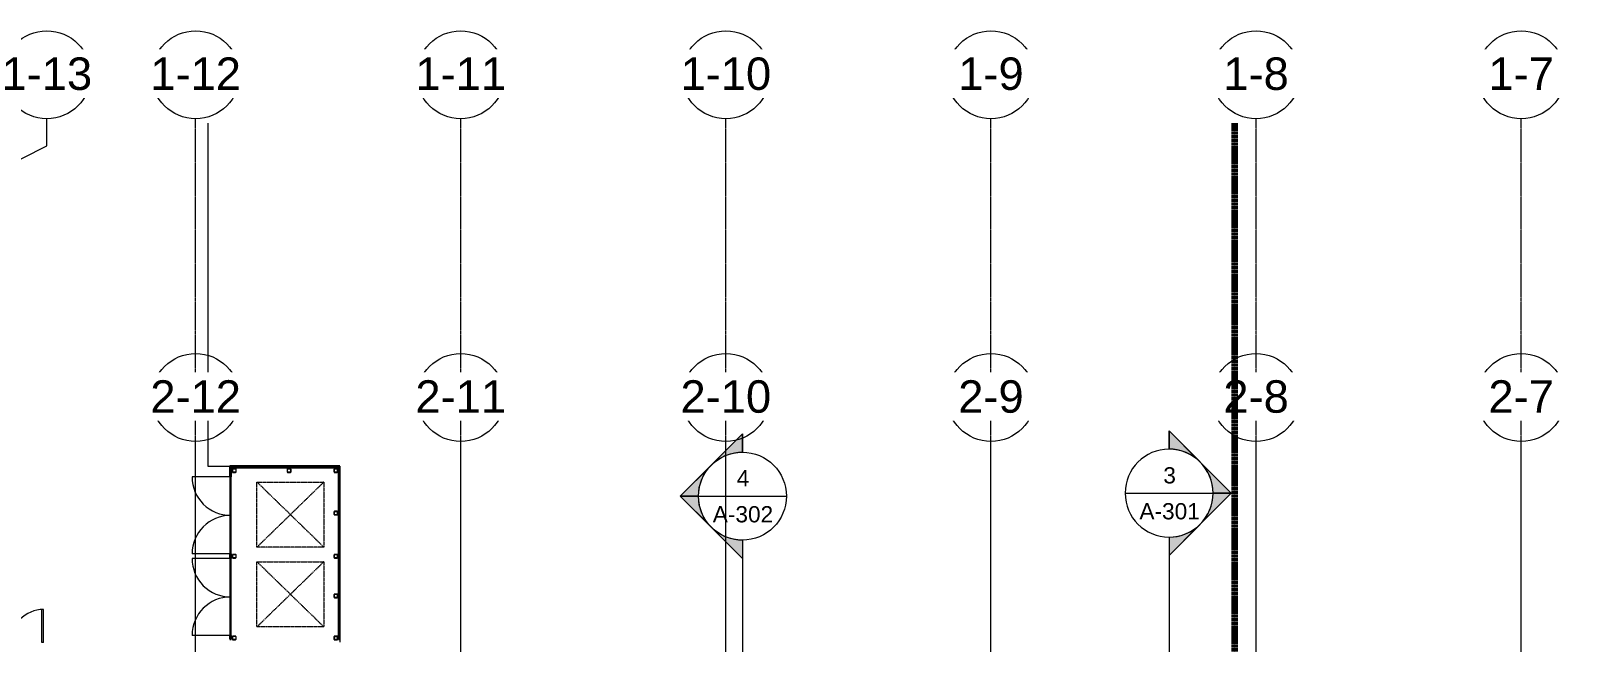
# Model space of a CAD drawing. Header units: inches. Extents: x 25557 to 33164, y -23509 to -20035.
# Drawn here: x 28838 to 30517, y -21122 to -20454 of the extents above; entities that cross this region are included whole.
import ezdxf

# ---------------------------------------------------------------- set-up
doc = ezdxf.new("R2010")
doc.units = ezdxf.units.IN
doc.header["$MEASUREMENT"] = 0
for name, pattern in [('Dash', [0.25, 0.125, -0.125]), ('Grid Line 1_2_', [0.875, 0.5, -0.125, 0.125, -0.125]), ('Hidden 1_8_', [0.1875, 0.125, -0.0625])]:
    doc.linetypes.add(name, pattern=pattern)
for name, color, linetype, lineweight in [('A-ANNO-MATC', 214, 'Dash', 140), ('A-DETL-HDLN', 90, 'Hidden 1_8_', 9), ('A-DOOR', 31, 'Continuous', 9), ('EOP-PR', 4, 'Continuous', 9), ('G-ANNO-SYMB', 111, 'Continuous', 9), ('L-SITE-WALL', 31, 'Continuous', 9), ('S-COLS', 52, 'Continuous', 9), ('S-GRID', 1, 'Continuous', 9), ('S-GRID-IDEN', 1, 'Continuous', 9)]:
    doc.layers.add(name, color=color, linetype=linetype, lineweight=lineweight)
doc.styles.add('Arial', font='arial.ttf', dxfattribs={"height": 35.407186})
doc.styles.add('Arial_1', font='arial.ttf', dxfattribs={"height": 17.703593})

# ---------------------------------------------------------------- blocks, each defined once
blk = doc.blocks.new('Double-Flush - 72_ x 96_-983185-Overall Floor Plan')
at = {"layer": 'A-DOOR', "lineweight": 13}
for p, q in [((-36, -6.6), (-36, -42.6)), ((-36, -6.6), (-34, -6.6)), ((-34, -6.6), (-34, -42.6)), ((34, -6.6), (34, -42.6)), ((36, -6.6), (34, -6.6)), ((36, -6.6), (36, -42.6)), ((-36, -42.6), (-34, -42.6))]:
    blk.add_line(p, q, dxfattribs=at)
at = {"layer": 'A-DOOR'}
for centre, start, end in [((-36, -6.6), 270, 360), ((36, -6.6), 180, 270)]:
    blk.add_arc(centre, 36, start, end, dxfattribs=at)
blk = doc.blocks.new('dumpster door - one-1001559-Overall Floor Plan')
at = {"layer": 'A-DOOR'}
for p, q in [((-42, 0.5), (42, 0.5)), ((-42, 0), (-42, -42)), ((42, 0), (42, -42)), ((42, -0.5), (-42, -0.5))]:
    blk.add_line(p, q, dxfattribs=at)
for centre, start, end in [((-42, 0), 270, 0), ((42, 0), 180, 270)]:
    blk.add_arc(centre, 42, start, end, dxfattribs=at)
blk = doc.blocks.new('HSS-Hollow Structural Section-Column - HSS4X4X1_4-1001889-Overall Floor Plan')
at = {"layer": 'S-COLS'}
h = blk.add_hatch(dxfattribs=at)
h.set_pattern_fill('FP_20', color=256, style=0, pattern_type=2)
h.set_pattern_definition([(225, (29060.305, -21116.928), (19.00703, -19.00703), []), (225, (29060.305, -21145.728), (19.00703, -19.00703), [])])
h.paths.add_polyline_path([(-1.5, 2), (-1.9, 1.9), (-2, 1.5), (-2, -1.5), (-1.9, -1.9), (-1.5, -2), (1.5, -2), (1.9, -1.9), (2, -1.5), (2, 1.5), (1.9, 1.9), (1.5, 2)], flags=0)
h.paths.add_polyline_path([(1.5, 1.8), (1.7, 1.7), (1.8, 1.5), (1.7, -1.7), (1.5, -1.8), (-1.7, -1.7), (-1.8, -1.5), (-1.7, 1.7), (-1.5, 1.8)], flags=0)
at = {"layer": 'S-COLS', "lineweight": 15}
for p, q in [((-2, 1.5), (-2, -1.5)), ((-1.8, -1.5), (-1.8, 1.5)), ((1.5, 2), (-1.5, 2)), ((-1.5, 1.8), (1.5, 1.8)), ((1.8, 1.5), (1.8, -1.5)), ((2, -1.5), (2, 1.5)), ((1.5, -1.8), (-1.5, -1.8)), ((-1.5, -2), (1.5, -2))]:
    blk.add_line(p, q, dxfattribs=at)
for centre, radius, start, end in [((-1.5, 1.5), 0.466, 90, 180), ((-1.5, 1.5), 0.233, 90, 180), ((1.5, 1.5), 0.466, 360, 90), ((1.5, 1.5), 0.233, 0, 90), ((-1.5, -1.5), 0.466, 180, 270), ((-1.5, -1.5), 0.233, 180, 270), ((1.5, -1.5), 0.233, 270, 360), ((1.5, -1.5), 0.466, 270, 360)]:
    blk.add_arc(centre, radius, start, end, dxfattribs=at)
blk = doc.blocks.new('HSS-Hollow Structural Section-Column - HSS4X4X1_4-V17-Overall Floor Plan')
at = {"layer": 'S-COLS', "lineweight": 15}
for p, q in [((-2, 1.534), (-2, -1.534)), ((-1.767, -1.534), (-1.767, 1.534)), ((1.534, 2), (-1.534, 2)), ((-1.534, 1.767), (1.534, 1.767)), ((1.767, 1.534), (1.767, -1.534)), ((2, -1.534), (2, 1.534)), ((1.534, -1.767), (-1.534, -1.767)), ((-1.534, -2), (1.534, -2))]:
    blk.add_line(p, q, dxfattribs=at)
for centre, radius, start, end in [((-1.534, 1.534), 0.466, 90, 180), ((-1.534, 1.534), 0.233, 90, 180), ((1.534, 1.534), 0.466, 360, 90), ((1.534, 1.534), 0.233, 0, 90), ((-1.534, -1.534), 0.466, 180, 270), ((-1.534, -1.534), 0.233, 180, 270), ((1.534, -1.534), 0.233, 270, 360), ((1.534, -1.534), 0.466, 270, 360)]:
    blk.add_arc(centre, radius, start, end, dxfattribs=at)
blk = doc.blocks.new('HSS-Hollow Structural Section-Column - HSS4X4X1_4-V18-Overall Floor Plan')
at = {"layer": 'S-COLS', "lineweight": 15}
for p, q in [((-2, 1.534), (-2, -1.534)), ((-1.767, -1.534), (-1.767, 1.534)), ((1.534, 2), (-1.534, 2)), ((-1.534, 1.767), (1.534, 1.767)), ((1.767, 1.534), (1.767, -1.534)), ((2, -1.534), (2, 1.534)), ((1.534, -1.767), (-1.534, -1.767)), ((-1.534, -2), (1.534, -2))]:
    blk.add_line(p, q, dxfattribs=at)
for centre, radius, start, end in [((-1.534, 1.534), 0.466, 90, 180), ((-1.534, 1.534), 0.233, 90, 180), ((1.534, 1.534), 0.466, 360, 90), ((1.534, 1.534), 0.233, 0, 90), ((-1.534, -1.534), 0.466, 180, 270), ((-1.534, -1.534), 0.233, 180, 270), ((1.534, -1.534), 0.233, 270, 360), ((1.534, -1.534), 0.466, 270, 360)]:
    blk.add_arc(centre, radius, start, end, dxfattribs=at)
blk = doc.blocks.new('HSS-Hollow Structural Section-Column - HSS4X4X1_4-V19-Overall Floor Plan')
at = {"layer": 'S-COLS', "lineweight": 15}
for p, q in [((-2, 1.534), (-2, -1.534)), ((-1.767, -1.534), (-1.767, 1.534)), ((1.534, 2), (-1.534, 2)), ((-1.534, 1.767), (1.534, 1.767)), ((1.767, 1.534), (1.767, -1.534)), ((2, -1.534), (2, 1.534)), ((1.534, -1.767), (-1.534, -1.767)), ((-1.534, -2), (1.534, -2))]:
    blk.add_line(p, q, dxfattribs=at)
for centre, radius, start, end in [((-1.534, 1.534), 0.466, 90, 180), ((-1.534, 1.534), 0.233, 90, 180), ((1.534, 1.534), 0.466, 360, 90), ((1.534, 1.534), 0.233, 0, 90), ((-1.534, -1.534), 0.466, 180, 270), ((-1.534, -1.534), 0.233, 180, 270), ((1.534, -1.534), 0.233, 270, 360), ((1.534, -1.534), 0.466, 270, 360)]:
    blk.add_arc(centre, radius, start, end, dxfattribs=at)
blk = doc.blocks.new('HSS-Hollow Structural Section-Column - HSS4X4X1_4-V20-Overall Floor Plan')
at = {"layer": 'S-COLS', "lineweight": 15}
for p, q in [((-2, 1.534), (-2, -1.534)), ((-1.767, -1.534), (-1.767, 1.534)), ((1.534, 2), (-1.534, 2)), ((-1.534, 1.767), (1.534, 1.767)), ((1.767, 1.534), (1.767, -1.534)), ((2, -1.534), (2, 1.534)), ((1.534, -1.767), (-1.534, -1.767)), ((-1.534, -2), (1.534, -2))]:
    blk.add_line(p, q, dxfattribs=at)
for centre, radius, start, end in [((-1.534, 1.534), 0.466, 90, 180), ((-1.534, 1.534), 0.233, 90, 180), ((1.534, 1.534), 0.466, 360, 90), ((1.534, 1.534), 0.233, 0, 90), ((-1.534, -1.534), 0.466, 180, 270), ((-1.534, -1.534), 0.233, 180, 270), ((1.534, -1.534), 0.233, 270, 360), ((1.534, -1.534), 0.466, 270, 360)]:
    blk.add_arc(centre, radius, start, end, dxfattribs=at)
blk = doc.blocks.new('HSS-Hollow Structural Section-Column - HSS4X4X1_4-V21-Overall Floor Plan')
at = {"layer": 'S-COLS'}
h = blk.add_hatch(dxfattribs=at)
h.set_pattern_fill('FP_21', color=256, style=0, pattern_type=2)
h.set_pattern_definition([(225, (29171.305, -20934.178), (19.00703, -19.00703), []), (225, (29171.305, -20962.978), (19.00703, -19.00703), [])])
h.paths.add_polyline_path([(1.5, 2), (-1.5, 2), (-1.9, 1.9), (-2, 1.5), (-2, -1.5), (-1.9, -1.9), (-1.5, -2), (1.5, -2), (1.9, -1.9), (2, -1.5), (2, 1.5), (1.9, 1.9)], flags=0)
h.paths.add_polyline_path([(1.5, 1.8), (1.7, 1.7), (1.8, 1.5), (1.7, -1.7), (1.5, -1.8), (-1.7, -1.7), (-1.8, -1.5), (-1.7, 1.7), (-1.5, 1.8)], flags=0)
at = {"layer": 'S-COLS', "lineweight": 15}
for p, q in [((-2, 1.5), (-2, -1.5)), ((-1.8, -1.5), (-1.8, 1.5)), ((1.5, 2), (-1.5, 2)), ((-1.5, 1.8), (1.5, 1.8)), ((1.8, 1.5), (1.8, -1.5)), ((2, -1.5), (2, 1.5)), ((1.5, -1.8), (-1.5, -1.8)), ((-1.5, -2), (1.5, -2))]:
    blk.add_line(p, q, dxfattribs=at)
for centre, radius, start, end in [((-1.5, 1.5), 0.466, 90, 180), ((-1.5, 1.5), 0.233, 90, 180), ((1.5, 1.5), 0.466, 360, 90), ((1.5, 1.5), 0.233, 0, 90), ((-1.5, -1.5), 0.466, 180, 270), ((-1.5, -1.5), 0.233, 180, 270), ((1.5, -1.5), 0.233, 270, 360), ((1.5, -1.5), 0.466, 270, 360)]:
    blk.add_arc(centre, radius, start, end, dxfattribs=at)
blk = doc.blocks.new('HSS-Hollow Structural Section-Column - HSS4X4X1_4-V22-Overall Floor Plan')
at = {"layer": 'S-COLS', "lineweight": 15}
for p, q in [((-2, 1.534), (-2, -1.534)), ((-1.767, -1.534), (-1.767, 1.534)), ((1.534, 2), (-1.534, 2)), ((-1.534, 1.767), (1.534, 1.767)), ((1.767, 1.534), (1.767, -1.534)), ((2, -1.534), (2, 1.534)), ((1.534, -1.767), (-1.534, -1.767)), ((-1.534, -2), (1.534, -2))]:
    blk.add_line(p, q, dxfattribs=at)
for centre, radius, start, end in [((-1.534, 1.534), 0.466, 90, 180), ((-1.534, 1.534), 0.233, 90, 180), ((1.534, 1.534), 0.466, 360, 90), ((1.534, 1.534), 0.233, 0, 90), ((-1.534, -1.534), 0.466, 180, 270), ((-1.534, -1.534), 0.233, 180, 270), ((1.534, -1.534), 0.233, 270, 360), ((1.534, -1.534), 0.466, 270, 360)]:
    blk.add_arc(centre, radius, start, end, dxfattribs=at)
blk = doc.blocks.new('HSS-Hollow Structural Section-Column - HSS4X4X1_4-V23-Overall Floor Plan')
at = {"layer": 'S-COLS'}
h = blk.add_hatch(dxfattribs=at)
h.set_pattern_fill('FP_22', color=256, style=0, pattern_type=2)
h.set_pattern_definition([(225, (29171.305, -20980.553), (19.00703, -19.00703), []), (225, (29171.305, -21009.353), (19.00703, -19.00703), [])])
h.paths.add_polyline_path([(-1.5, 2), (-1.9, 1.9), (-2, 1.5), (-2, -1.5), (-1.9, -1.9), (-1.5, -2), (1.5, -2), (1.9, -1.9), (2, -1.5), (2, 1.5), (1.9, 1.9), (1.5, 2)], flags=0)
h.paths.add_polyline_path([(-1.5, 1.8), (1.7, 1.7), (1.8, 1.5), (1.7, -1.7), (1.5, -1.8), (-1.7, -1.7), (-1.8, -1.5), (-1.7, 1.7)], flags=0)
at = {"layer": 'S-COLS', "lineweight": 15}
for p, q in [((-2, 1.5), (-2, -1.5)), ((-1.8, -1.5), (-1.8, 1.5)), ((1.5, 2), (-1.5, 2)), ((-1.5, 1.8), (1.5, 1.8)), ((1.8, 1.5), (1.8, -1.5)), ((2, -1.5), (2, 1.5)), ((1.5, -1.8), (-1.5, -1.8)), ((-1.5, -2), (1.5, -2))]:
    blk.add_line(p, q, dxfattribs=at)
for centre, radius, start, end in [((-1.5, 1.5), 0.466, 90, 180), ((-1.5, 1.5), 0.233, 90, 180), ((1.5, 1.5), 0.466, 360, 90), ((1.5, 1.5), 0.233, 0, 90), ((-1.5, -1.5), 0.466, 180, 270), ((-1.5, -1.5), 0.233, 180, 270), ((1.5, -1.5), 0.233, 270, 360), ((1.5, -1.5), 0.466, 270, 360)]:
    blk.add_arc(centre, radius, start, end, dxfattribs=at)
blk = doc.blocks.new('HSS-Hollow Structural Section-Column - HSS4X4X1_4-V24-Overall Floor Plan')
at = {"layer": 'S-COLS', "lineweight": 15}
for p, q in [((-2, 1.534), (-2, -1.534)), ((-1.767, -1.534), (-1.767, 1.534)), ((1.534, 2), (-1.534, 2)), ((-1.534, 1.767), (1.534, 1.767)), ((1.767, 1.534), (1.767, -1.534)), ((2, -1.534), (2, 1.534)), ((1.534, -1.767), (-1.534, -1.767)), ((-1.534, -2), (1.534, -2))]:
    blk.add_line(p, q, dxfattribs=at)
for centre, radius, start, end in [((-1.534, 1.534), 0.466, 90, 180), ((-1.534, 1.534), 0.233, 90, 180), ((1.534, 1.534), 0.466, 360, 90), ((1.534, 1.534), 0.233, 0, 90), ((-1.534, -1.534), 0.466, 180, 270), ((-1.534, -1.534), 0.233, 180, 270), ((1.534, -1.534), 0.233, 270, 360), ((1.534, -1.534), 0.466, 270, 360)]:
    blk.add_arc(centre, radius, start, end, dxfattribs=at)
blk = doc.blocks.new('Grid - Grid Head - Circle-14747-Overall Floor Plan')
at = {"layer": 'S-GRID-IDEN'}
blk.add_circle((0, 0), 0.25, dxfattribs=at)
blk = doc.blocks.new('Section - Section Head - Filled-1526-Overall Floor Plan')
at = {"layer": 'G-ANNO-SYMB'}
h = blk.add_hatch(color=256, dxfattribs=at)
edge = h.paths.add_edge_path(flags=0)
edge.add_line((-0.4268, 0.1768), (-0.25, 0.3536))
edge.add_line((-0.25, 0.3536), (-0.25, 0.25))
edge.add_arc((-0.25, 0), 0.25, 90, 135)
h = blk.add_hatch(color=256, dxfattribs=at)
edge = h.paths.add_edge_path(flags=0)
edge.add_arc((-0.25, 0), 0.25, 45, 90)
edge.add_line((-0.25, 0.25), (-0.25, 0.3536))
edge.add_line((-0.25, 0.3536), (-0.0732, 0.1768))
h = blk.add_hatch(color=256, dxfattribs=at)
edge = h.paths.add_edge_path(flags=0)
edge.add_arc((-0.25, 0), 0.2503, 137.9216, 180)
edge.add_line((-0.5003, 0), (-0.6036, 0))
edge.add_line((-0.6036, 0), (-0.4358, 0.1678))
h = blk.add_hatch(color=256, dxfattribs=at)
edge = h.paths.add_edge_path(flags=0)
edge.add_line((-0.0642, 0.1678), (0.1036, 0))
edge.add_line((0.1036, 0), (0.0003, 0))
edge.add_arc((-0.25, 0), 0.2503, 0, 42.0784)
for p, q in [((-0.25, 0.3536), (-0.6036, 0)), ((-0.25, 0.3536), (-0.4268, 0.1768)), ((-0.25, 0.3536), (0.1036, 0)), ((-0.25, 0.25), (-0.25, 0.3536)), ((-0.0732, 0.1768), (-0.25, 0.3536)), ((-0.25, 0.3536), (-0.25, 0.25)), ((-0.4358, 0.1678), (-0.6036, 0)), ((0.1036, 0), (-0.0642, 0.1678)), ((-0.6036, 0), (-0.5003, 0)), ((0.0003, 0), (0.1036, 0)), ((-0.5, 0), (-0.6036, 0)), ((0, 0), (0.1036, 0))]:
    blk.add_line(p, q, dxfattribs=at)
for radius, start, end in [(0.25, 360, 180), (0.25, 90, 135), (0.25, 45, 90), (0.2503, 137.9216, 180), (0.2503, 0, 42.0784), (0.25, 180, 360)]:
    blk.add_arc((-0.25, 0), radius, start, end, dxfattribs=at)

msp = doc.modelspace()

# ---------------------------------------------------------------- linework, layer by layer
at = {"layer": 'A-DETL-HDLN'}
for p, q in [((29085.2, -20946.7), (29158.2, -20946.7)), ((29085.2, -21017.7), (29085.2, -20946.7)), ((29085.2, -20946.7), (29158.2, -21017.7)), ((29158.2, -20946.7), (29085.2, -21017.7)), ((29158.2, -20946.7), (29158.2, -21017.7)), ((29158.2, -21017.7), (29085.2, -21017.7)), ((29085.2, -21033.7), (29158.2, -21033.7)), ((29085.2, -21104.7), (29085.2, -21033.7)), ((29085.2, -21033.7), (29158.2, -21104.7)), ((29158.2, -21033.7), (29085.2, -21104.7)), ((29158.2, -21033.7), (29158.2, -21104.7)), ((29158.2, -21104.7), (29085.2, -21104.7))]:
    msp.add_line(p, q, dxfattribs=at)
at = {"layer": 'EOP-PR'}
for p, q in [((29031.6, -20554.9), (29031.6, -20929.3)), ((29031.6, -20929.3), (29055.6, -20929.3)), ((29175.6, -21118.1), (29175.6, -21121.3))]:
    msp.add_line(p, q, dxfattribs=at)
at = {"layer": 'G-ANNO-SYMB'}
for p, q in [((29567.3, -20962.1), (29663.3, -20962.1)), ((30033.2, -20958.8), (30129.2, -20958.8)), ((29615.3, -21010.1), (29615.3, -22915.8)), ((30081.2, -21006.8), (30081.2, -22912.6))]:
    msp.add_line(p, q, dxfattribs=at)
at = {"layer": 'L-SITE-WALL', "lineweight": 25}
for p, q in [((29175.6, -20929.3), (29055.6, -20929.3)), ((29055.6, -20929.3), (29055.6, -20941.1)), ((29057.1, -20930.8), (29174.1, -20930.8)), ((29057.1, -20941.1), (29057.1, -20930.8)), ((29174.1, -20930.8), (29174.1, -21118.1)), ((29175.6, -21118.1), (29175.6, -20929.3)), ((29055.6, -20941.1), (29057.1, -20941.1)), ((29057.1, -21025.1), (29055.6, -21025.1)), ((29055.6, -21025.1), (29055.6, -21030.1)), ((29055.6, -21030.1), (29057.1, -21030.1)), ((29057.1, -21030.1), (29057.1, -21025.1)), ((29057.1, -21114.1), (29055.6, -21114.1)), ((29055.6, -21114.1), (29055.6, -21118.1)), ((29055.6, -21118.1), (29057.1, -21118.1)), ((29057.1, -21118.1), (29057.1, -21114.1)), ((29174.1, -21118.1), (29175.6, -21118.1))]:
    msp.add_line(p, q, dxfattribs=at)
at = {"layer": 'S-GRID'}
for p, q in [((28855.7, -20579.8), (28855.7, -20550.1)), ((28723.7, -20646.1), (28855.7, -20579.8))]:
    msp.add_line(p, q, dxfattribs=at)
at = {"layer": 'S-GRID', "linetype": 'Grid Line 1_2_'}
for p, q in [((29018.2, -23095.8), (29018.2, -20550.1)), ((29307.7, -23095.8), (29307.7, -20550.1)), ((29597.2, -23095.8), (29597.2, -20550.1)), ((29886.7, -23095.8), (29886.7, -20550.1)), ((30176.2, -23095.8), (30176.2, -20550.1)), ((30465.7, -23095.8), (30465.7, -20550.1)), ((29018.2, -23413.2), (29018.2, -20902.4)), ((29307.7, -23413.2), (29307.7, -20902.4)), ((29597.2, -23413.2), (29597.2, -20902.4)), ((29886.7, -23413.2), (29886.7, -20902.4)), ((30176.2, -23413.2), (30176.2, -20902.4)), ((30465.7, -23413.2), (30465.7, -20902.4))]:
    msp.add_line(p, q, dxfattribs=at)

# ---------------------------------------------------------------- block references
at = {"layer": 'A-DOOR'}
for name, p, rotation in [('dumpster door - one-1001559-Overall Floor Plan', (29056.3, -20983.1), 270), ('dumpster door - one-1001559-Overall Floor Plan', (29056.3, -21072.1), 270), ('Double-Flush - 72_ x 96_-983185-Overall Floor Plan', (28816.1, -21128.4), 180)]:
    msp.add_blockref(name, p, dxfattribs=dict(at, rotation=rotation))
at = {"layer": 'G-ANNO-SYMB', "extrusion": (0, 0, -1), "xscale": 191.9999999999999, "yscale": 191.9999999999999, "zscale": 191.9999999999999, "rotation": 270.0000000000003}
msp.add_blockref('Section - Section Head - Filled-1526-Overall Floor Plan', (-29615.3, -21010.1), dxfattribs=at)
at = {"layer": 'G-ANNO-SYMB', "xscale": 191.9999999999999, "yscale": 191.9999999999999, "zscale": 191.9999999999999, "rotation": 269.9999999999996}
msp.add_blockref('Section - Section Head - Filled-1526-Overall Floor Plan', (30081.2, -21006.8), dxfattribs=at)
at = {"layer": 'S-COLS', "rotation": 180}
for name, p in [('HSS-Hollow Structural Section-Column - HSS4X4X1_4-V20-Overall Floor Plan', (29060.3, -20934.2)), ('HSS-Hollow Structural Section-Column - HSS4X4X1_4-V24-Overall Floor Plan', (29120.3, -20934.2)), ('HSS-Hollow Structural Section-Column - HSS4X4X1_4-V21-Overall Floor Plan', (29171.3, -20934.2)), ('HSS-Hollow Structural Section-Column - HSS4X4X1_4-V23-Overall Floor Plan', (29171.3, -20980.6)), ('HSS-Hollow Structural Section-Column - HSS4X4X1_4-V18-Overall Floor Plan', (29060.3, -21027.6)), ('HSS-Hollow Structural Section-Column - HSS4X4X1_4-V19-Overall Floor Plan', (29171.3, -21027.6)), ('HSS-Hollow Structural Section-Column - HSS4X4X1_4-V22-Overall Floor Plan', (29171.3, -21070.9)), ('HSS-Hollow Structural Section-Column - HSS4X4X1_4-1001889-Overall Floor Plan', (29060.3, -21116.9)), ('HSS-Hollow Structural Section-Column - HSS4X4X1_4-V17-Overall Floor Plan', (29171.3, -21116.9))]:
    msp.add_blockref(name, p, dxfattribs=at)
at = {"layer": 'S-GRID-IDEN', "xscale": 191.9999999999999, "yscale": 191.9999999999999, "zscale": 191.9999999999999}
for p in [(28855.7, -20502.1), (29018.2, -20502.1), (29307.7, -20502.1), (29597.2, -20502.1), (29886.7, -20502.1), (30176.2, -20502.1), (30465.7, -20502.1), (29018.2, -20854.4), (29307.7, -20854.4), (29597.2, -20854.4), (29886.7, -20854.4), (30176.2, -20854.4), (30465.7, -20854.4)]:
    msp.add_blockref('Grid - Grid Head - Circle-14747-Overall Floor Plan', p, dxfattribs=at)

# ---------------------------------------------------------------- texts
at = {"layer": 'G-ANNO-SYMB', "char_height": 17.7, "attachment_point": 2, "line_spacing_factor": 0.938532, "style": 'Arial_1'}
for s, insert, width in [('4', (29615.9, -20933.7), 16.416), ('3', (30081.8, -20930.5), 16.416), ('A-301', (30081.8, -20969.7), 78.624), ('A-302', (29615.9, -20973), 78.624)]:
    msp.add_mtext(s, dxfattribs=dict(at, insert=insert, width=width))

# ---------------------------------------------------------------- next in the draw order: texts
at = {"layer": 'S-GRID-IDEN', "char_height": 35.41, "attachment_point": 2, "line_spacing_factor": 0.938532, "style": 'Arial', "bg_fill": 3, "box_fill_scale": 1.25, "bg_fill_color": 0, "bg_fill_transparency": 0}
for s, insert, width in [('1-13', (28855.7, -20483.2), 117.936), ('1-12', (29018.2, -20483.2), 117.936), ('1-11', (29307.7, -20483.2), 117.936), ('1-10', (29597.2, -20483.2), 117.936), ('1-9', (29886.7, -20483.2), 85.104), ('1-8', (30176.2, -20483.2), 85.104), ('1-7', (30465.7, -20483.2), 85.104), ('2-12', (29018.2, -20835.6), 117.936), ('2-11', (29307.7, -20835.6), 117.936), ('2-10', (29597.2, -20835.6), 117.936), ('2-9', (29886.7, -20835.6), 85.104), ('2-8', (30176.2, -20835.6), 85.104), ('2-7', (30465.7, -20835.6), 85.104)]:
    msp.add_mtext(s, dxfattribs=dict(at, insert=insert, width=width))

# ---------------------------------------------------------------- next in the draw order: linework, layer by layer
at = {"layer": 'A-ANNO-MATC'}
msp.add_line((30152.8, -20555.1), (30152.8, -23033.9), dxfattribs=at)

doc.saveas('drawing.dxf')
